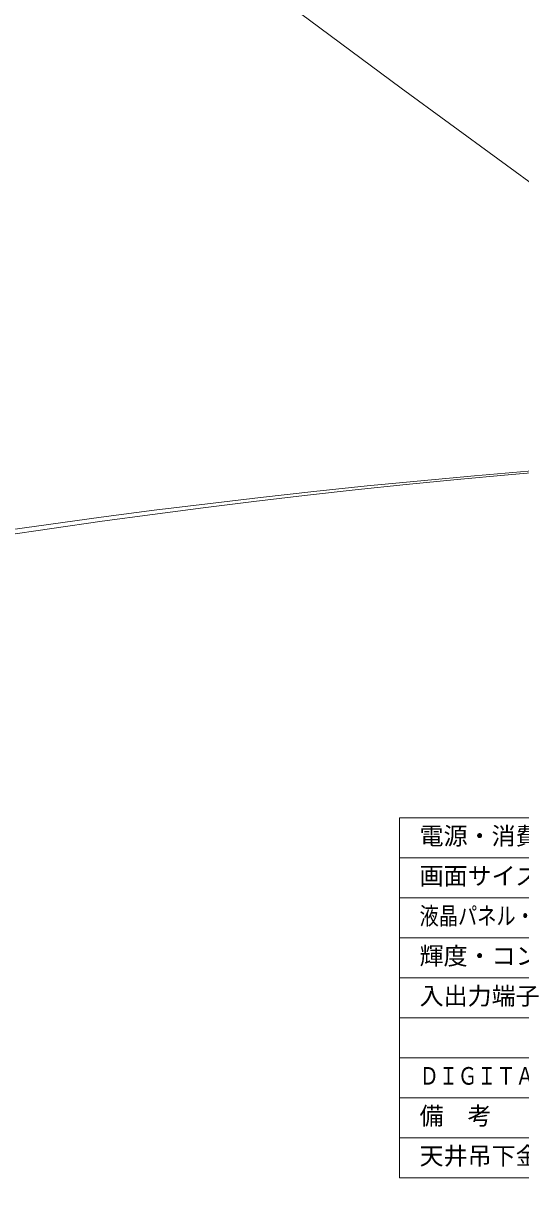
# Model space of a CAD drawing. Units: millimetres, scale not verified. Extents: x -2243 to 8485, y -2083 to 9787.
# Drawn here: x -109.5 to -47.4, y -59 to 87.8 of the extents above; entities that cross this region are included whole.
import ezdxf
from ezdxf.enums import TextEntityAlignment as Align

# ---------------------------------------------------------------- set-up
doc = ezdxf.new("R2010")
doc.units = ezdxf.units.MM
doc.header["$LTSCALE"] = 0.125
doc.layers.add('0-1_MOJI1', color=7, linetype='Continuous')
doc.layers.add('0-2_WAKU', color=1, linetype='Continuous', lineweight=18)
doc.layers.add('0-5_GAIKEI', color=8, linetype='Continuous', lineweight=18)
doc.styles.add('ＭＳ ゴシック', font='')
doc.styles.get('ＭＳ ゴシック').set_extended_font_data('MS Gothic')

msp = doc.modelspace()

# ---------------------------------------------------------------- linework, layer by layer
at = {"layer": '0-2_WAKU', "color": 4}
for p, q in [((-62.5, -11.5), (62.5, -11.5)), ((-62.5, -56.5), (-62.5, -11.5)), ((-62.5, -56.5), (62.5, -56.5))]:
    msp.add_line(p, q, dxfattribs=at)
at = {"layer": '0-2_WAKU'}
for p, q in [((62.5, -16.5), (-62.5, -16.5)), ((62.5, -21.5), (-62.5, -21.5)), ((62.5, -26.5), (-62.5, -26.5)), ((-62.5, -31.5), (62.5, -31.5)), ((-62.5, -36.5), (62.5, -36.5)), ((-62.5, -41.5), (62.5, -41.5)), ((-62.5, -46.5), (62.5, -46.5)), ((-62.5, -51.5), (62.5, -51.5))]:
    msp.add_line(p, q, dxfattribs=at)
at = {"layer": '0-5_GAIKEI', "color": 7}
for centre, radius in [((3121.0125, 4423.2123), 5363.6628), ((3121.0125, 4419.8387), 5363.6628), ((3121.0125, 4397.0736), 5363.6629), ((222.4166, -226.1295), 309.8299), ((222.4166, -229.5032), 309.8299), ((211.0531, -210.0189), 290.1948), ((211.0531, -213.3926), 290.1948), ((222.4166, -252.2683), 309.8299), ((211.0531, -236.1578), 290.1948), ((41.7902, -1023.9259), 1059.4024), ((41.6137, -974.7855), 1010.1821)]:
    msp.add_circle(centre, radius, dxfattribs=at)

# ---------------------------------------------------------------- texts
at = {"layer": '0-1_MOJI1', "style": 'ＭＳ ゴシック'}
for s, p in [('電源・消費電力', (-60, -15.5)), ('画面サイズ・画素数', (-60, -20.5)), ('輝度・コントラスト', (-60, -30.5)), ('入出力端子', (-60, -35.5)), ('備\u3000考', (-60, -50.5)), ('天井吊下金具傾斜角度', (-60, -55.5))]:
    msp.add_text(s, height=2.199, dxfattribs=at).set_placement(p, align=Align.BOTTOM_LEFT)
at = {"layer": '0-1_MOJI1', "style": 'ＭＳ ゴシック', "width": 0.8}
for s, p in [('液晶パネル・バックライト', (-60, -25.5)), ('ＤＩＧＩＴＡＬ\u3000ＬＩＮＫ', (-60, -45.5))]:
    msp.add_text(s, height=2.199, dxfattribs=at).set_placement(p, align=Align.BOTTOM_LEFT)

doc.saveas('drawing.dxf')
